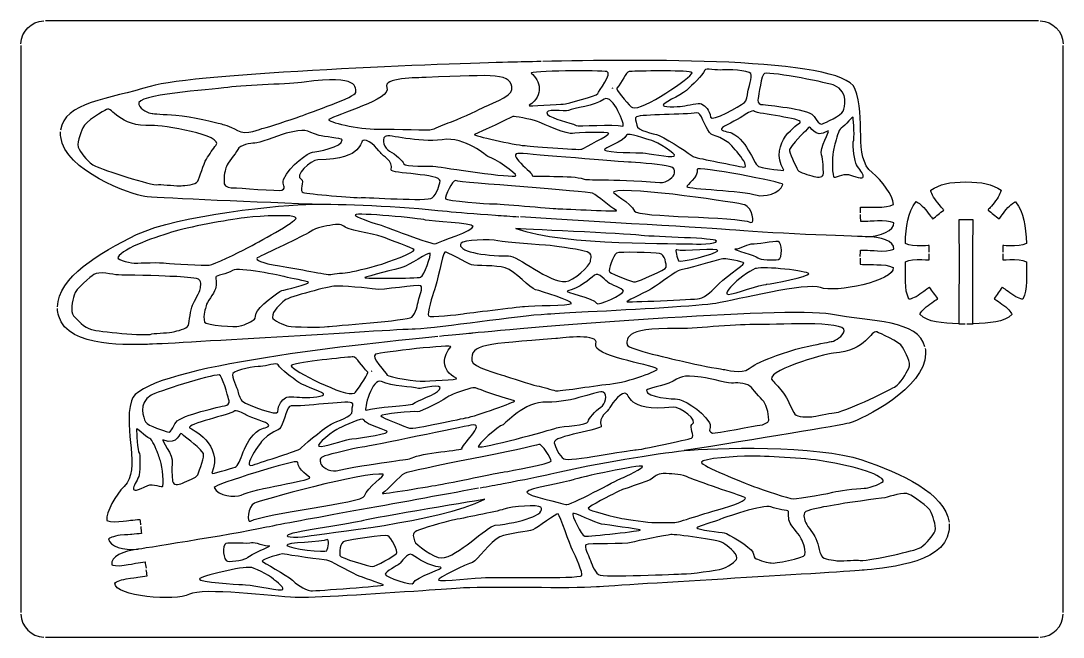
# Model space of a CAD drawing. Extents: x 223 to 443, y 88 to 358.
# Drawn here: x 223.3 to 443.3, y 88 to 218 of the extents above; entities that cross this region are included whole.
import ezdxf

# ---------------------------------------------------------------- set-up
doc = ezdxf.new("R2010")
doc.units = 0
doc.header["$MEASUREMENT"] = 0
doc.layers.add('DEFAULT', color=7, linetype='CONTINUOUS')

msp = doc.modelspace()

# ---------------------------------------------------------------- linework, layer by layer
at = {"layer": 'DEFAULT', "color": 1}
for points in [[(438.15, 218.03), (228.5, 218.03)], [(223.33, 212.85), (223.33, 93.21)], [(443.33, 93.21), (443.33, 212.85)], [(421.3, 154.09), (422.62, 154.09)], [(422.97, 154.09), (424.3, 154.09)], [(228.5, 88.03), (438.15, 88.03)]]:
    msp.add_lwpolyline(points, dxfattribs=at)
for points in [[(223.33, 213.21), (223.42, 215.83), (225.53, 217.93), (228.15, 218.02)], [(438.5, 218.02), (441.13, 217.93), (443.23, 215.83), (443.33, 213.21)], [(223.33, 92.86), (223.42, 90.23), (225.53, 88.12), (228.15, 88.03)], [(438.5, 88.03), (441.13, 88.12), (443.24, 90.23), (443.33, 92.86)]]:
    msp.add_open_spline(points, degree=3, dxfattribs=at)
for points, knots in [([(333.14, 209.45), (330.61, 209.4), (328.48, 209.34), (326.91, 209.31), (326.64, 209.3), (326.36, 209.3), (326.09, 209.29), (315.65, 209.09), (259.92, 207.03), (250.65, 204.2), (242.05, 201.57), (232.36, 200.82), (231.72, 194.99)], [0, 0, 0, 0, 1, 1, 1, 3.320539, 3.320539, 3.320539, 4.320539, 4.320539, 4.320539, 5.320539, 5.320539, 5.320539, 5.320539]), ([(400.56, 177.51), (400.55, 177.91), (400.55, 178.31), (400.54, 178.7), (401.2, 178.72), (401.87, 178.73), (402.53, 178.75), (402.87, 178.75), (403.65, 178.73), (405.04, 178.76), (406.42, 178.79), (407.53, 179.25), (407.52, 179.31), (407.49, 181.07), (405, 184.47), (403.03, 186.01), (398.87, 189.26), (401.92, 197.63), (399.36, 203.77), (396.55, 210.45), (353.18, 209.89), (333.49, 209.46)], [0, 0, 0, 0, 3.37881, 3.37881, 3.37881, 9.038147, 9.038147, 9.038147, 10.038147, 10.038147, 10.038147, 11.038147, 11.038147, 11.038147, 12.038147, 12.038147, 12.038147, 13.038147, 13.038147, 13.038147, 14.038147, 14.038147, 14.038147, 14.038147]), ([(267.03, 204), (271.11, 204.57), (280.32, 204.65), (283.15, 205.08), (294.82, 206.85), (294.01, 203.77), (294.03, 202.91), (294.05, 202.05), (284.54, 198.72), (282.34, 197.92), (280.15, 197.13), (275.65, 195.64), (274.51, 195.39), (273.98, 195.27), (270.87, 193.83), (269.05, 194.89), (267.27, 195.9), (265.97, 196.17), (265.4, 196.35), (264.75, 196.55), (259.4, 197.85), (256.02, 198.11), (253.49, 198.31), (251.28, 198.46), (251.01, 198.48), (250.34, 198.52), (248.58, 199.29), (248.21, 200.37), (247.43, 202.61), (262.94, 203.43), (267.03, 204)], [1, 1, 1, 1, 2, 2, 2, 3, 3, 3, 4, 4, 4, 5, 5, 5, 6, 6, 6, 7, 7, 7, 8, 8, 8, 9, 9, 9, 10, 10, 10, 11, 11, 11, 11]), ([(300.59, 203.96), (299.58, 206.08), (307.07, 206), (308.86, 206.08), (323.73, 206.67), (326.91, 207.09), (326.99, 203.55), (327.02, 202.12), (321.64, 200.13), (320.64, 199.63), (319.64, 199.13), (315.2, 197.04), (314, 196.66), (312.81, 196.28), (311.04, 195.43), (310.22, 195.15), (309.41, 194.87), (302.86, 195.25), (298.7, 195.17), (294.55, 195.09), (287.87, 196.82), (288.35, 197.19), (289.81, 198.31), (301.75, 201.52), (300.59, 203.96)], [1, 1, 1, 1, 2, 2, 2, 3, 3, 3, 4, 4, 4, 5, 5, 5, 6, 6, 6, 7, 7, 7, 8, 8, 8, 9, 9, 9, 9]), ([(330.6, 200.23), (333.94, 202.31), (332.88, 205.49), (331.04, 206.98), (330.36, 207.53), (345.77, 207.62), (347.02, 207.33), (348.27, 207.03), (345.18, 203.17), (345.09, 202.68), (344.99, 202.2), (338.51, 200.5), (337.81, 200.48), (337.12, 200.47), (330.02, 199.87), (330.6, 200.23)], [1, 1, 1, 1, 2, 2, 2, 3, 3, 3, 4, 4, 4, 5, 5, 5, 6, 6, 6, 6]), ([(349.1, 203.77), (349.1, 203.8), (349.11, 203.83), (349.14, 203.86), (350.21, 205.05), (351.03, 207.28), (351.73, 207.35), (352.34, 207.41), (361.82, 207.64), (364.39, 207.28), (364.78, 207.22), (365.01, 207.15), (365.01, 207.06), (365.02, 206.16), (354.34, 198.95), (352.44, 199.73), (351.98, 199.91), (349.29, 203.01), (349.11, 203.72), (349.11, 203.74), (349.1, 203.75), (349.1, 203.76), (349.1, 203.76), (349.1, 203.77), (349.1, 203.77)], [0.041, 0.041, 0.041, 0.041, 1.041, 1.041, 1.041, 2.041, 2.041, 2.041, 3.041, 3.041, 3.041, 4.051198, 4.051198, 4.051198, 5.051198, 5.051198, 5.051198, 6.051198, 6.051198, 6.051198, 7.051198, 7.051198, 7.051198, 7.092198, 7.092198, 7.092198, 7.092198]), ([(367.67, 207.6), (367.86, 208.2), (370.29, 207.5), (371.4, 207.68), (372.42, 207.84), (376.85, 207.59), (377.39, 206.91), (377.85, 206.31), (376.81, 203.74), (376.79, 203.08), (376.77, 202.31), (376.46, 201.15), (376.04, 200.79), (375.09, 199.98), (369.07, 196.69), (368.92, 197.74), (368.7, 199.28), (367.82, 200.07), (366.99, 200.5), (366.43, 200.79), (364.12, 200.23), (363.01, 200.05), (361.99, 199.9), (358.37, 199.71), (358.94, 200.36), (359.51, 201.02), (363.58, 202.86), (364.19, 203.66), (364.69, 204.31), (367.34, 206.52), (367.67, 207.6)], [1, 1, 1, 1, 2, 2, 2, 3, 3, 3, 4, 4, 4, 5, 5, 5, 6, 6, 6, 7, 7, 7, 8, 8, 8, 9, 9, 9, 10, 10, 10, 11, 11, 11, 11]), ([(378.92, 201.7), (379.05, 202.24), (379.65, 206.85), (380.29, 206.96), (382.15, 207.27), (394.07, 204.89), (395.1, 204.41), (398.11, 203.01), (397.24, 199.83), (396.91, 198.96), (396.59, 198.09), (392.92, 196.5), (392.56, 196.31), (391.71, 195.87), (390.99, 197.97), (390.25, 198.38), (387.86, 199.72), (380.01, 200.3), (379.49, 200.42), (378.91, 200.55), (378.79, 201.16), (378.92, 201.7)], [1, 1, 1, 1, 2, 2, 2, 3, 3, 3, 4, 4, 4, 5, 5, 5, 6, 6, 6, 7, 7, 7, 8, 8, 8, 8]), ([(350.41, 195.84), (348.38, 196.32), (340.96, 195.72), (340.52, 195.96), (339.31, 196.63), (335.38, 197.33), (334.52, 198.31), (333.3, 199.69), (338.36, 198.84), (338.9, 199.09), (340.1, 199.67), (344.37, 200.08), (346.45, 201.48), (348.31, 202.74), (351.01, 195.69), (350.41, 195.84)], [1, 1, 1, 1, 2, 2, 2, 3, 3, 3, 4, 4, 4, 5, 5, 5, 6, 6, 6, 6]), ([(348.26, 203.88), (348.23, 203.85), (348.22, 203.82), (348.21, 203.79), (348.21, 203.84), (348.22, 203.88), (348.26, 203.88)], [1, 1, 1, 1, 2, 2, 2, 3, 3, 3, 3]), ([(236.4, 195.49), (236.87, 196.8), (240.88, 199.06), (241.41, 199.34), (242.67, 200), (243.87, 195.6), (251, 195.97), (253.02, 196.08), (266.49, 193.93), (264.46, 191.72), (264, 191.22), (263.1, 189.85), (262.48, 188.86), (261.85, 187.87), (261.09, 184.97), (260.68, 184.21), (260.25, 183.43), (257.89, 183.32), (257.17, 183.24), (256.46, 183.15), (253.51, 183.51), (252.36, 183.49), (250.86, 183.17), (240.6, 186.68), (239.07, 187.37), (237.54, 188.05), (236.37, 189.82), (235.62, 190.95), (234.88, 192.08), (235.91, 194.19), (236.4, 195.49)], [1, 1, 1, 1, 2, 2, 2, 3, 3, 3, 4, 4, 4, 5, 5, 5, 6, 6, 6, 7, 7, 7, 8, 8, 8, 9, 9, 9, 10, 10, 10, 11, 11, 11, 11]), ([(353.26, 197.79), (354.46, 198.36), (363.54, 198.17), (366.01, 198.65), (366.95, 198.84), (367.6, 195.76), (368.71, 194.48), (369.65, 193.39), (369.51, 194.48), (372.74, 192.27), (373.18, 191.97), (378.09, 186.64), (375.55, 187.22), (373.15, 187.76), (365.56, 189.14), (365.22, 189.41), (364.65, 189.87), (360.4, 192.77), (358.08, 193.82), (356.82, 194.39), (353.34, 194.74), (353.33, 196.04), (353.31, 197.02), (352.73, 197.53), (353.26, 197.79)], [1, 1, 1, 1, 2, 2, 2, 3, 3, 3, 4, 4, 4, 5, 5, 5, 6, 6, 6, 7, 7, 7, 8, 8, 8, 9, 9, 9, 9]), ([(378.18, 198.93), (378.87, 198.38), (388.47, 197.49), (387.83, 196.61), (387.6, 196.31), (381.03, 192.51), (384.34, 186.53), (384.47, 186.29), (380.27, 187.02), (379.31, 187.21), (377.92, 187.49), (377.08, 192.51), (373.36, 194.39), (372.78, 194.69), (370.98, 194.72), (371.2, 195.27), (371.42, 195.82), (374.54, 197.07), (375.7, 197.9), (376.14, 198.22), (377.67, 199.34), (378.18, 198.93)], [1, 1, 1, 1, 2, 2, 2, 3, 3, 3, 4, 4, 4, 5, 5, 5, 6, 6, 6, 7, 7, 7, 8, 8, 8, 8]), ([(398.99, 197.66), (399.03, 197), (399.43, 193.11), (398.99, 192.48), (398.9, 191.73), (399.34, 188.25), (399.7, 187.69), (400.9, 185.81), (402.9, 183.85), (398.02, 185.59), (397.04, 185.93), (395.01, 184.75), (394.88, 185.1), (394.46, 186.28), (394.65, 190.3), (394.85, 190.75), (394.91, 191.19), (395.03, 191.66), (395.14, 192.01), (395.46, 193.09), (395.9, 195.1), (396.45, 195.4), (397.41, 195.93), (398.98, 198.16), (398.99, 197.66)], [1, 1, 1, 1, 2, 2, 2, 3, 3, 3, 4, 4, 4, 5, 5, 5, 6.012806, 6.012806, 6.012806, 7.012806, 7.012806, 7.012806, 8.012806, 8.012806, 8.012806, 9.012806, 9.012806, 9.012806, 9.012806]), ([(327.47, 197.86), (328.25, 197.82), (332.1, 197.03), (332.74, 196.68), (333.41, 196.31), (339.05, 193.96), (339.73, 194.25), (340.4, 194.53), (347.48, 194.66), (347.45, 194.29), (347.43, 193.92), (342.38, 191.3), (341.75, 190.99), (341.13, 190.67), (330.02, 191.71), (329.6, 191.73), (327.61, 191.82), (318.65, 193.88), (319.05, 194.06), (326.63, 197.33), (326.69, 197.9), (327.47, 197.86)], [1, 1, 1, 1, 2, 2, 2, 3, 3, 3, 4, 4, 4, 5, 5, 5, 6, 6, 6, 7, 7, 7, 8, 8, 8, 8]), ([(392.33, 189.74), (392.66, 188.79), (392.71, 186.68), (392.73, 185.84), (392.75, 184.96), (391.72, 184.94), (390.72, 185.23), (389.65, 185.55), (387.64, 185.99), (387.33, 186.54), (386.8, 187.5), (385.34, 190.43), (385.59, 190.86), (386.99, 193.26), (389.04, 194.68), (389.59, 195.52), (390.09, 196.29), (390.64, 192.93), (393.73, 194.8), (394.16, 195.06), (391.89, 191.08), (392.33, 189.74)], [1, 1, 1, 1, 2, 2, 2, 3, 3, 3, 4, 4, 4, 5, 5, 5, 6, 6, 6, 7, 7, 7, 8, 8, 8, 8]), ([(284.79, 179.36), (269.82, 179.92), (251.17, 180.72), (249.48, 180.96), (246.6, 181.38), (232.61, 186.39), (231.74, 193.55), (231.69, 193.94), (231.68, 194.3), (231.69, 194.65)], [0, 0, 0, 0, 1, 1, 1, 2, 2, 2, 3, 3, 3, 3]), ([(278.42, 182.32), (277.89, 182.05), (268.84, 182.88), (268.26, 182.8), (267.7, 182.71), (266.34, 183.03), (266.27, 183.62), (266.09, 185.45), (266.48, 186.64), (266.72, 187.32), (266.95, 188.01), (268.57, 189.89), (269.1, 190.87), (269.63, 191.85), (271.81, 192.3), (272.72, 192.22), (273.49, 192.15), (277.16, 193.73), (279.34, 194.31), (283.54, 195.41), (283.34, 194.87), (286.31, 193.86), (287.11, 193.59), (291.06, 193.28), (291.13, 192.93), (291.4, 191.39), (285.61, 190.42), (284.86, 190.33), (284.12, 190.23), (280.1, 187.69), (278.77, 184.54), (278.31, 183.45), (279.59, 182.91), (278.42, 182.32)], [1, 1, 1, 1, 2, 2, 2, 3, 3, 3, 4, 4, 4, 5, 5, 5, 6, 6, 6, 7, 7, 7, 8, 8, 8, 9, 9, 9, 10, 10, 10, 11, 11, 11, 12, 12, 12, 12]), ([(327.83, 185.36), (327.35, 184.8), (312.28, 187.06), (310.94, 187.33), (309.59, 187.59), (304.42, 187.07), (304.15, 187.9), (303.98, 188.44), (302.43, 189.9), (301.15, 190.57), (300.14, 191.1), (299.33, 192.98), (300.24, 193.66), (301.01, 194.23), (307.12, 192.2), (312.22, 192.96), (317.25, 193.72), (321.58, 189.42), (322.06, 189.36), (323.1, 189.24), (328.11, 185.71), (327.83, 185.36)], [1, 1, 1, 1, 2, 2, 2, 3, 3, 3, 4, 4, 4, 5, 5, 5, 6, 6, 6, 7, 7, 7, 8, 8, 8, 8]), ([(356.5, 192.76), (357.5, 192.51), (362.02, 189.88), (361.21, 189.5), (360.4, 189.11), (355.64, 190.16), (354.63, 190.18), (353.88, 190.19), (347.05, 190.24), (346.52, 190.75), (346.13, 191.13), (350.82, 192.64), (351.15, 193.91), (351.34, 194.66), (355.4, 193.03), (356.5, 192.76)], [1, 1, 1, 1, 2, 2, 2, 3, 3, 3, 4, 4, 4, 5, 5, 5, 6, 6, 6, 6]), ([(310.16, 180.68), (309.17, 179.87), (296.35, 180.89), (295.13, 180.74), (293.92, 180.59), (283.82, 181.6), (282.94, 181.79), (282.04, 181.99), (283.19, 184.36), (282.52, 184.61), (280.84, 185.22), (284.49, 188.68), (286.02, 188.72), (296.2, 188.94), (294.48, 192.69), (295.77, 192.86), (297.06, 193.03), (299.17, 190.4), (299.4, 190.02), (299.62, 189.65), (302.05, 188.47), (301.51, 186.61), (301.27, 185.77), (312.02, 185.79), (311.81, 184.25), (311.69, 183.37), (311.14, 181.49), (310.16, 180.68)], [1, 1, 1, 1, 2, 2, 2, 3, 3, 3, 4, 4, 4, 5, 5, 5, 6, 6, 6, 7, 7, 7, 8, 8, 8, 9, 9, 9, 10, 10, 10, 10]), ([(352.16, 188.2), (354.28, 188.15), (358.88, 187.58), (360.19, 187.31), (361.49, 187.04), (361.31, 186.56), (361.29, 185.9), (361.27, 185.25), (359.78, 183.81), (358.2, 183.93), (347.22, 184.79), (342.95, 184.3), (341.99, 184.71), (340.16, 185.47), (330.97, 185.11), (331.26, 185.36), (331.79, 185.82), (325.16, 190.33), (328.82, 190.07), (330.62, 189.94), (350.04, 188.24), (352.16, 188.2)], [1, 1, 1, 1, 2, 2, 2, 3, 3, 3, 4, 4, 4, 5, 5, 5, 6, 6, 6, 7, 7, 7, 8, 8, 8, 8]), ([(378.75, 181.24), (375.44, 182.3), (364.28, 182.51), (363.93, 183.05), (363.76, 183.32), (366.4, 185.11), (366.05, 186.71), (365.88, 187.5), (384.3, 184.01), (384.17, 183.49), (383.66, 181.59), (380.01, 180.85), (378.75, 181.24)], [1, 1, 1, 1, 2, 2, 2, 3, 3, 3, 4, 4, 4, 5, 5, 5, 5]), ([(336.7, 178.4), (334.98, 178.48), (324.08, 179.46), (323.01, 179.44), (321.92, 179.42), (313.15, 180.06), (312.93, 180.48), (312.71, 180.91), (314.51, 184.56), (315.07, 184.33), (316.17, 183.88), (342.82, 182.12), (343.96, 181.66), (345.1, 181.19), (347.75, 178.69), (349.07, 178.03), (349.61, 177.76), (338.42, 178.34), (336.7, 178.4)], [1, 1, 1, 1, 2, 2, 2, 3, 3, 3, 4, 4, 4, 5, 5, 5, 6, 6, 6, 7, 7, 7, 7]), ([(377.4, 175.53), (374.35, 176.84), (353.43, 176.53), (352.87, 177.92), (352.19, 179.63), (347.87, 181.79), (348.46, 181.99), (351.92, 183.18), (375.42, 179.48), (376.13, 179.23), (377.62, 178.71), (378.42, 175.08), (377.4, 175.53)], [1, 1, 1, 1, 2, 2, 2, 3, 3, 3, 4, 4, 4, 5, 5, 5, 5]), ([(415.02, 169.25), (415.02, 169.71), (415.02, 170.17), (415.02, 170.63), (415.02, 170.63), (413.9, 170.58), (412.52, 170.58), (411.14, 170.58), (410.02, 171.02), (410.02, 171.08), (410.17, 174.74), (410.48, 177.5), (412.31, 179.9), (412.35, 179.93), (413.4, 179.33), (414.26, 178.25), (415.12, 177.17), (415.78, 176.26), (415.78, 176.26), (416.56, 176.88), (417.34, 177.5), (418.12, 178.13), (418.12, 178.13), (417.39, 178.97), (416.53, 180.06), (415.67, 181.13), (415.32, 182.29), (415.37, 182.32), (417.27, 183.59), (419.37, 184.04), (422.8, 184.04), (426.22, 184.04), (428.33, 183.59), (430.23, 182.32), (430.27, 182.29), (429.93, 181.13), (429.07, 180.05), (428.21, 178.97), (427.47, 178.13), (427.47, 178.13), (428.25, 177.5), (429.03, 176.88), (429.82, 176.26), (429.82, 176.26), (430.47, 177.17), (431.33, 178.25), (432.19, 179.33), (433.24, 179.93), (433.28, 179.89), (435.11, 177.49), (435.43, 174.74), (435.58, 171.08), (435.58, 171.03), (434.46, 170.58), (433.08, 170.58), (431.7, 170.58), (430.58, 170.63), (430.58, 170.63), (430.58, 170.17), (430.58, 169.71), (430.58, 169.25)], [0, 0, 0, 0, 3.92, 3.92, 3.92, 4.92, 4.92, 4.92, 5.92, 5.92, 5.92, 6.92, 6.92, 6.92, 7.92, 7.92, 7.92, 8.92, 8.92, 8.92, 17.418852, 17.418852, 17.418852, 18.418852, 18.418852, 18.418852, 19.418852, 19.418852, 19.418852, 20.418852, 20.418852, 20.418852, 21.418852, 21.418852, 21.418852, 22.418852, 22.418852, 22.418852, 23.418852, 23.418852, 23.418852, 31.915356, 31.915356, 31.915356, 32.915356, 32.915356, 32.915356, 33.915356, 33.915356, 33.915356, 34.915356, 34.915356, 34.915356, 35.915356, 35.915356, 35.915356, 36.915356, 36.915356, 36.915356, 40.835356, 40.835356, 40.835356, 40.835356]), ([(231.07, 157.7), (231.19, 163.83), (239.85, 169.15), (247.77, 172.94), (256.52, 177.13), (278.73, 179.28), (284.79, 179.36), (290.84, 179.43), (302.92, 178.97), (313.3, 177.86), (315.49, 177.62), (319.09, 177.34), (323.49, 177.04), (325.06, 176.93), (326.73, 176.82), (328.47, 176.7)], [0, 0, 0, 0, 1, 1, 1, 2, 2, 2, 3, 3, 3, 4, 4, 4, 5, 5, 5, 5]), ([(243.83, 168.12), (244.83, 170.15), (252.15, 172.54), (255.9, 173.66), (259.65, 174.77), (268.38, 176.24), (271.08, 176.55), (273.78, 176.86), (281.28, 177.28), (281.42, 176.47), (281.56, 175.66), (273.09, 171.19), (271.15, 170.12), (269.2, 169.07), (264.07, 166.66), (263.06, 166.51), (262.07, 166.36), (255.12, 166.78), (254, 166.94), (252.88, 167.11), (248.23, 166.98), (247.6, 166.92), (246.98, 166.87), (243.51, 167.49), (243.83, 168.12)], [1, 1, 1, 1, 2, 2, 2, 3, 3, 3, 4, 4, 4, 5, 5, 5, 6, 6, 6, 7, 7, 7, 8, 8, 8, 9, 9, 9, 9]), ([(293.87, 177.13), (294.36, 177.63), (307.5, 176.37), (308.75, 176.02), (310.01, 175.67), (318.6, 175.45), (318.79, 174.65), (318.99, 173.86), (311.66, 171.47), (310.96, 171.04), (310.25, 170.61), (299.59, 174.95), (298.63, 175.15), (297.66, 175.35), (293.58, 176.83), (293.87, 177.13)], [1, 1, 1, 1, 2, 2, 2, 3, 3, 3, 4, 4, 4, 5, 5, 5, 6, 6, 6, 6]), ([(400.5, 168.34), (400.52, 168.79), (400.54, 169.24), (400.55, 169.68), (401.22, 169.66), (401.89, 169.64), (402.56, 169.61), (402.89, 169.6), (403.67, 169.53), (405.05, 169.48), (406.43, 169.43), (407.57, 169.83), (407.57, 169.89), (407.76, 171.61), (404.73, 172.55), (401.77, 172.49), (401.77, 172.49), (382.61, 173.12), (374.23, 173.85), (368.28, 174.36), (345.36, 175.61), (328.82, 176.68)], [0, 0, 0, 0, 3.823527, 3.823527, 3.823527, 9.513294, 9.513294, 9.513294, 10.513294, 10.513294, 10.513294, 11.513294, 11.513294, 11.513294, 12.513294, 12.513294, 12.513294, 13.513294, 13.513294, 13.513294, 14.513294, 14.513294, 14.513294, 14.513294]), ([(401.77, 172.49), (404.82, 172.55), (407.64, 173.87), (407.61, 175.41), (407.61, 175.46), (406.48, 175.89), (405.1, 175.86), (403.72, 175.83), (402.94, 175.76), (402.6, 175.75), (401.93, 175.74), (401.27, 175.72), (400.6, 175.71), (400.59, 176.19), (400.58, 176.68), (400.57, 177.16)], [0, 0, 0, 0, 1, 1, 1, 2, 2, 2, 3, 3, 3, 8.659337, 8.659337, 8.659337, 12.771322, 12.771322, 12.771322, 12.771322]), ([(430.58, 168.89), (430.58, 168.47), (430.58, 168.05), (430.58, 167.63), (430.58, 167.63), (431.7, 167.68), (433.08, 167.68), (434.46, 167.68), (435.58, 167.24), (435.58, 167.18), (435.46, 164.28), (435.92, 161.47), (434.82, 159.3), (434.79, 159.26), (433.62, 159.55), (432.49, 160.35), (431.37, 161.16), (430.49, 161.85), (430.49, 161.85), (429.91, 161.04), (429.32, 160.23), (428.74, 159.42), (428.74, 159.42), (429.68, 158.8), (430.8, 158), (431.92, 157.19), (432.57, 156.18), (432.54, 156.13), (430.8, 154.37), (427.84, 154.35), (424.3, 154.09), (424.24, 154.1), (424.25, 169.16), (424.25, 170.54), (424.25, 171.93), (424.3, 172.7), (424.3, 173.04), (424.3, 174.04), (424.3, 175.04), (424.3, 176.04), (423.3, 176.04), (422.3, 176.04), (421.3, 176.04), (421.3, 175.04), (421.3, 174.04), (421.3, 173.04), (421.3, 172.7), (421.35, 171.92), (421.35, 170.54), (421.35, 169.16), (421.35, 154.09), (421.3, 154.09), (417.75, 154.35), (414.81, 154.37), (413.07, 156.13), (413.04, 156.17), (413.68, 157.19), (414.81, 158), (415.93, 158.8), (416.87, 159.42), (416.87, 159.42), (416.28, 160.23), (415.7, 161.04), (415.11, 161.85), (415.11, 161.85), (414.23, 161.16), (413.11, 160.35), (411.99, 159.54), (410.82, 159.26), (410.79, 159.3), (409.68, 161.47), (410.14, 164.28), (410.02, 167.18), (410.02, 167.23), (411.14, 167.68), (412.52, 167.68), (413.9, 167.68), (415.02, 167.63), (415.02, 167.63), (415.02, 168.05), (415.02, 168.47), (415.02, 168.89)], [0, 0, 0, 0, 3.58, 3.58, 3.58, 4.58, 4.58, 4.58, 5.58, 5.58, 5.58, 6.58, 6.58, 6.58, 7.58, 7.58, 7.58, 8.58, 8.58, 8.58, 17.069039, 17.069039, 17.069039, 18.069039, 18.069039, 18.069039, 19.069039, 19.069039, 19.069039, 20.069039, 20.069039, 20.069039, 21.069039, 21.069039, 21.069039, 22.069039, 22.069039, 22.069039, 30.569039, 30.569039, 30.569039, 39.069039, 39.069039, 39.069039, 47.569039, 47.569039, 47.569039, 48.569039, 48.569039, 48.569039, 49.569039, 49.569039, 49.569039, 50.569039, 50.569039, 50.569039, 51.569039, 51.569039, 51.569039, 52.569039, 52.569039, 52.569039, 61.065093, 61.065093, 61.065093, 62.065093, 62.065093, 62.065093, 63.065093, 63.065093, 63.065093, 64.065093, 64.065093, 64.065093, 65.065093, 65.065093, 65.065093, 66.065093, 66.065093, 66.065093, 69.645093, 69.645093, 69.645093, 69.645093]), ([(289.15, 174.99), (290.82, 175.28), (291.24, 174.87), (292.09, 174.35), (292.94, 173.83), (299.26, 172.76), (300.2, 172.27), (301.16, 171.78), (306.14, 170.18), (306.33, 169.7), (306.51, 169.21), (300.52, 167.03), (299.51, 166.72), (298.49, 166.4), (293.96, 165.2), (292.77, 165.03), (291.59, 164.86), (289.55, 164.68), (288.74, 164.54), (287.94, 164.4), (281.85, 165.77), (277.95, 166.34), (274.04, 166.91), (272.7, 167.73), (273.22, 168.01), (274.76, 168.83), (282.85, 172.59), (284.39, 173.54), (285.93, 174.5), (287.47, 174.7), (289.15, 174.99)], [1, 1, 1, 1, 2, 2, 2, 3, 3, 3, 4, 4, 4, 5, 5, 5, 6, 6, 6, 7, 7, 7, 8, 8, 8, 9, 9, 9, 10, 10, 10, 11, 11, 11, 11]), ([(353.75, 172.81), (355.88, 172.49), (368.45, 172.27), (369.85, 171.75), (371.27, 171.22), (367.25, 170.8), (365.07, 170.98), (362.9, 171.15), (338.21, 170.55), (327.77, 174.2), (327.77, 174.2), (351.62, 173.12), (353.75, 172.81)], [1, 1, 1, 1, 2, 2, 2, 3, 3, 3, 4, 4, 4, 5, 5, 5, 5]), ([(324.02, 171.65), (325.7, 171.26), (333.06, 170.82), (335.08, 170.62), (337.08, 170.41), (341.62, 169.71), (342.83, 169.3), (344.04, 168.88), (343.62, 168.04), (343.55, 167.25), (343.47, 166.47), (339.87, 163.15), (338.36, 163.02), (334.85, 162.73), (328.18, 168.52), (326.23, 168.48), (320.92, 168.38), (315.16, 169.47), (316.24, 171.13), (316.64, 171.75), (322.35, 172.03), (324.02, 171.65)], [1, 1, 1, 1, 2, 2, 2, 3, 3, 3, 4, 4, 4, 5, 5, 5, 6, 6, 6, 7, 7, 7, 8, 8, 8, 8]), ([(374.04, 169.86), (374.98, 169.78), (377.04, 171.08), (377.74, 170.93), (378.44, 170.78), (382.34, 171.64), (383.15, 171.47), (383.96, 171.3), (384.19, 167.91), (383.23, 167.7), (382.28, 167.5), (379.26, 167.57), (378.87, 168.03), (378.48, 168.48), (373.56, 169.89), (374.04, 169.86)], [1, 1, 1, 1, 2, 2, 2, 3, 3, 3, 4, 4, 4, 5, 5, 5, 6, 6, 6, 6]), ([(339.55, 158.44), (339.22, 157.96), (331.23, 157.98), (329.6, 157.8), (327.97, 157.62), (317.7, 156.41), (316.69, 156.23), (315.68, 156.06), (309.62, 155.42), (309.34, 155.79), (309.07, 156.16), (310.15, 160.14), (310.66, 161.32), (311.17, 162.49), (312.31, 168.84), (312.79, 169.27), (313.06, 169.51), (317.56, 166.84), (318.48, 166.58), (319.39, 166.32), (323.64, 166.51), (325.55, 165.93), (327.71, 165.27), (330.82, 161.58), (331.96, 161.3), (333.09, 161.04), (339.88, 158.9), (339.55, 158.44)], [1, 1, 1, 1, 2, 2, 2, 3, 3, 3, 4, 4, 4, 5, 5, 5, 6, 6, 6, 7, 7, 7, 8, 8, 8, 9, 9, 9, 10, 10, 10, 10]), ([(349.03, 169.01), (349.73, 169.44), (356.9, 169.07), (358.11, 168.97), (359.32, 168.88), (359.57, 166.53), (359.55, 166.05), (359.53, 165.58), (353.68, 163.07), (353.03, 162.95), (352.37, 162.84), (348.16, 164.65), (347.65, 165.03), (347.13, 165.41), (348.4, 168.63), (349.03, 169.01)], [1, 1, 1, 1, 2, 2, 2, 3, 3, 3, 4, 4, 4, 5, 5, 5, 6, 6, 6, 6]), ([(370.42, 169.54), (369.98, 168.8), (362.51, 167), (362.17, 167.41), (361.84, 167.82), (361.34, 169.92), (361.78, 169.72), (362.79, 169.26), (370.87, 170.27), (370.42, 169.54)], [1, 1, 1, 1, 2, 2, 2, 3, 3, 3, 4, 4, 4, 4]), ([(400.49, 167.98), (400.48, 167.55), (400.46, 167.12), (400.45, 166.69), (401.11, 166.66), (401.78, 166.64), (402.45, 166.62), (402.79, 166.6), (403.57, 166.62), (404.95, 166.58), (406.33, 166.53), (407.43, 166.04), (407.43, 165.99), (407.86, 163.12), (395.12, 160.62), (392.09, 161.76), (389.12, 162.89), (374.5, 159.2), (370.01, 158.43), (366.76, 157.87), (352.92, 157.13), (343.1, 156.62), (339.39, 156.42), (336.25, 156.26), (334.47, 156.15), (327.98, 155.76), (312.14, 153.26), (306.59, 153.03), (301.05, 152.79), (253, 149.81), (250.08, 149.79), (247.18, 149.77), (233.26, 148.81), (231.32, 155.77), (231.17, 156.3), (231.09, 156.82), (231.07, 157.35)], [0, 0, 0, 0, 3.676335, 3.676335, 3.676335, 9.343794, 9.343794, 9.343794, 10.343794, 10.343794, 10.343794, 11.343794, 11.343794, 11.343794, 12.343794, 12.343794, 12.343794, 13.343794, 13.343794, 13.343794, 14.343794, 14.343794, 14.343794, 15.343794, 15.343794, 15.343794, 16.343794, 16.343794, 16.343794, 17.343794, 17.343794, 17.343794, 18.343794, 18.343794, 18.343794, 19.343794, 19.343794, 19.343794, 19.343794]), ([(307.71, 163.95), (306.92, 163.71), (295.42, 163.63), (295.95, 163.88), (296.37, 164.08), (302.77, 165.71), (303.95, 166.06), (305.14, 166.4), (309.45, 169.33), (309.71, 169.01), (309.97, 168.69), (308.5, 164.19), (307.71, 163.95)], [1, 1, 1, 1, 2, 2, 2, 3, 3, 3, 4, 4, 4, 5, 5, 5, 5]), ([(375.96, 166.89), (375.95, 166.56), (371.21, 163.39), (370.15, 162.09), (369.77, 161.63), (367.82, 159.67), (366.55, 159.45), (365.29, 159.23), (351, 158.63), (351.2, 158.81), (351.56, 159.13), (355.73, 161.07), (356.49, 161.54), (358.38, 162.74), (361.7, 165.3), (362.42, 165.44), (363.13, 165.58), (370.51, 167.51), (371.14, 167.79), (371.76, 168.08), (375.97, 167.2), (375.96, 166.89)], [1, 1, 1, 1, 2, 2, 2, 3, 3, 3, 4, 4, 4, 5, 5, 5, 6, 6, 6, 7, 7, 7, 8, 8, 8, 8]), ([(234.55, 160.18), (234.81, 161.47), (238.26, 164.17), (238.71, 164.5), (239.8, 165.3), (242.72, 164.5), (243.91, 164.43), (245.1, 164.36), (252.84, 164.35), (254.75, 164.13), (256.69, 164.12), (259.02, 163.89), (260.37, 163.65), (261.73, 163.4), (261.27, 162.07), (261.17, 161.43), (261.07, 160.79), (259.99, 159.08), (259.54, 158.06), (259.09, 157.04), (258.96, 154.61), (258.68, 153.83), (258.4, 153.05), (256.19, 152.61), (255.53, 152.42), (254.88, 152.24), (252.05, 152.17), (250.98, 151.98), (249.61, 151.47), (239.75, 152.5), (238.21, 152.92), (236.67, 153.35), (235.34, 154.85), (234.47, 155.81), (233.62, 156.77), (234.29, 158.89), (234.55, 160.18)], [1, 1, 1, 1, 2, 2, 2, 3, 3, 3, 4, 4, 4, 5, 5, 5, 6, 6, 6, 7, 7, 7, 8, 8, 8, 9, 9, 9, 10, 10, 10, 11, 11, 11, 12, 12, 12, 13, 13, 13, 13]), ([(272.96, 156.38), (272.7, 155.29), (272.85, 155.2), (272.39, 154.88), (271.92, 154.57), (269.91, 153.6), (269.35, 153.64), (269, 153.3), (262.25, 153.91), (262.11, 154.46), (261.68, 156.15), (262.32, 157.26), (262.44, 157.94), (262.56, 158.62), (264.04, 160.5), (264.4, 161.5), (264.75, 162.49), (264.43, 163.61), (264.47, 163.97), (264.52, 164.32), (266.77, 164.6), (268.03, 165.38), (269.3, 166.17), (278.38, 164.27), (279.15, 164.01), (279.92, 163.76), (283.94, 163.15), (284.05, 162.83), (284.16, 162.52), (279.12, 161.33), (278.42, 161.13), (277.74, 160.94), (273.22, 157.46), (272.96, 156.38)], [1, 1, 1, 1, 2, 2, 2, 3, 3, 3, 4, 4, 4, 5, 5, 5, 6, 6, 6, 7, 7, 7, 8, 8, 8, 9, 9, 9, 10, 10, 10, 11, 11, 11, 12, 12, 12, 12]), ([(344.81, 158.51), (344.42, 159.63), (337.49, 160.78), (338.79, 161.1), (341.32, 161.71), (343.23, 163.4), (344.38, 164.4), (345.22, 165.12), (346.98, 163.07), (347.31, 162.82), (347.77, 162.46), (350.46, 161.57), (350.55, 161.03), (350.65, 160.49), (345.1, 157.68), (344.81, 158.51)], [1, 1, 1, 1, 2, 2, 2, 3, 3, 3, 4, 4, 4, 5, 5, 5, 6, 6, 6, 6]), ([(389.62, 164.68), (389.72, 164.09), (381.89, 162.63), (380.77, 162.47), (380.73, 162.46), (380.7, 162.46), (380.67, 162.45), (379.53, 162.41), (373.92, 160.41), (372.68, 160.34), (371.45, 160.29), (373.69, 162.4), (374.07, 162.82), (374.85, 163.69), (378.19, 166.02), (378.6, 165.79), (380.06, 166.33), (389.51, 165.28), (389.62, 164.68)], [1, 1, 1, 1, 2, 2, 2, 3.00922, 3.00922, 3.00922, 4.00922, 4.00922, 4.00922, 5.00922, 5.00922, 5.00922, 6.00922, 6.00922, 6.00922, 7.00922, 7.00922, 7.00922, 7.00922]), ([(307.26, 159.03), (307.06, 158.21), (306.75, 156.37), (305.85, 155.56), (304.95, 154.75), (289.18, 153.73), (288.03, 153.54), (286.89, 153.34), (280.69, 153.47), (279.84, 153.62), (278.98, 153.77), (276.42, 154.92), (276.42, 155.47), (276.42, 156.85), (278.04, 158.25), (278.98, 159.06), (279.92, 159.88), (288.7, 162.06), (289.69, 162.09), (290.67, 162.12), (296.93, 161.69), (298.16, 161.42), (299.39, 161.15), (307.22, 162.48), (307.73, 162.12), (308.24, 161.76), (307.46, 159.86), (307.26, 159.03)], [1, 1, 1, 1, 2, 2, 2, 3, 3, 3, 4, 4, 4, 5, 5, 5, 6, 6, 6, 7, 7, 7, 8, 8, 8, 9, 9, 9, 10, 10, 10, 10]), ([(414.13, 149.25), (412.8, 154.96), (403.09, 154.54), (394.23, 156.13), (384.69, 157.83), (329.12, 153.21), (318.73, 152.15), (318.46, 152.13), (318.18, 152.1), (317.91, 152.07), (316.35, 151.92), (314.23, 151.72), (311.71, 151.47)], [0, 0, 0, 0, 1, 1, 1, 2, 2, 2, 4.32023, 4.32023, 4.32023, 5.32023, 5.32023, 5.32023, 5.32023]), ([(397.12, 152.61), (396.87, 151.5), (395.22, 150.52), (394.57, 150.4), (394.29, 150.35), (392.12, 149.94), (389.63, 149.44), (386.31, 148.77), (381.15, 146.84), (380.53, 146.56), (379.99, 146.32), (378.72, 145.9), (377.08, 144.68), (375.4, 143.41), (372.14, 144.47), (371.6, 144.52), (370.44, 144.63), (365.79, 145.57), (363.52, 146.1), (361.25, 146.63), (351.41, 148.8), (351.32, 149.66), (351.24, 150.51), (350.06, 153.47), (361.86, 153.11), (364.73, 153.02), (373.88, 154.04), (378, 153.96), (382.13, 153.89), (397.62, 154.93), (397.12, 152.61)], [1, 1, 1, 1, 2, 2, 2, 3, 3, 3, 4, 4, 4, 5, 5, 5, 6, 6, 6, 7, 7, 7, 8, 8, 8, 9, 9, 9, 10, 10, 10, 11, 11, 11, 11]), ([(357.64, 144.66), (358.17, 144.35), (351.74, 141.83), (347.61, 141.41), (343.48, 140.99), (337.02, 139.83), (336.17, 140.01), (335.33, 140.19), (333.47, 140.83), (332.24, 141.06), (331.01, 141.3), (326.35, 142.84), (325.29, 143.21), (324.24, 143.59), (318.66, 144.92), (318.52, 146.35), (318.18, 149.87), (321.39, 149.83), (336.22, 151.02), (338.01, 151.16), (345.44, 152.14), (344.68, 149.91), (343.82, 147.35), (356.06, 145.59), (357.64, 144.66)], [1, 1, 1, 1, 2, 2, 2, 3, 3, 3, 4, 4, 4, 5, 5, 5, 6, 6, 6, 7, 7, 7, 8, 8, 8, 9, 9, 9, 9]), ([(410.74, 144.77), (410.13, 143.55), (409.19, 141.66), (407.75, 140.79), (406.31, 139.93), (396.54, 135.22), (395.02, 135.36), (393.87, 135.24), (390.99, 134.53), (390.27, 134.53), (389.54, 134.53), (387.18, 134.36), (386.67, 135.07), (386.17, 135.79), (385.07, 138.57), (384.32, 139.48), (383.59, 140.39), (382.54, 141.64), (382.02, 142.08), (379.74, 144.03), (392.86, 147.77), (394.87, 147.91), (401.99, 148.4), (402.67, 152.91), (404, 152.4), (404.55, 152.19), (408.8, 150.42), (409.43, 149.18), (410.06, 147.95), (411.34, 145.98), (410.74, 144.77)], [1, 1, 1, 1, 2, 2, 2, 3, 3, 3, 4, 4, 4, 5, 5, 5, 6, 6, 6, 7, 7, 7, 8, 8, 8, 9, 9, 9, 10, 10, 10, 11, 11, 11, 11]), ([(311.36, 151.43), (291.76, 149.51), (248.63, 144.87), (246.65, 137.91), (244.83, 131.51), (248.87, 123.56), (245.13, 119.84), (243.35, 118.08), (241.29, 114.4), (241.46, 112.65), (241.47, 112.59), (242.63, 112.26), (244, 112.4), (245.38, 112.53), (246.15, 112.65), (246.49, 112.69), (247.15, 112.75), (247.81, 112.82), (248.47, 112.88), (248.51, 112.49), (248.55, 112.09), (248.59, 111.7)], [0, 0, 0, 0, 1, 1, 1, 2, 2, 2, 3, 3, 3, 4, 4, 4, 5, 5, 5, 10.66057, 10.66057, 10.66057, 14.040913, 14.040913, 14.040913, 14.040913]), ([(308.15, 142.01), (307.45, 141.94), (300.81, 142.85), (300.66, 143.32), (300.5, 143.79), (296.98, 147.25), (298.19, 147.7), (299.39, 148.14), (314.7, 149.89), (314.09, 149.27), (312.45, 147.57), (311.78, 144.28), (315.34, 142.62), (315.95, 142.33), (308.84, 142.07), (308.15, 142.01)], [1, 1, 1, 1, 2, 2, 2, 3, 3, 3, 4, 4, 4, 5, 5, 5, 6, 6, 6, 6]), ([(414.2, 148.91), (414.26, 148.56), (414.29, 148.2), (414.29, 147.81), (414.28, 140.6), (400.99, 133.95), (398.18, 133.19), (396.53, 132.75), (378.11, 129.72), (363.32, 127.37)], [0, 0, 0, 0, 1, 1, 1, 2, 2, 2, 3, 3, 3, 3]), ([(281.57, 142.01), (282.28, 141.29), (286.54, 139.95), (287.18, 139.36), (287.83, 138.78), (284.21, 138.53), (283.18, 138.56), (282.06, 138.61), (279.69, 138.89), (279.17, 138.53), (278.41, 138), (277.62, 137.12), (277.59, 135.56), (277.57, 134.5), (271.19, 137.04), (270.16, 137.74), (269.7, 138.05), (269.25, 139.16), (269.14, 139.92), (269.04, 140.58), (267.69, 143), (268.09, 143.65), (268.54, 144.39), (272.91, 145.17), (273.94, 145.13), (275.06, 145.09), (277.39, 146.07), (277.65, 145.5), (278.11, 144.47), (281, 142.59), (281.57, 142.01)], [1, 1, 1, 1, 2, 2, 2, 3, 3, 3, 4, 4, 4, 5, 5, 5, 6, 6, 6, 7, 7, 7, 8, 8, 8, 9, 9, 9, 10, 10, 10, 11, 11, 11, 11]), ([(296.54, 143.91), (296.55, 143.9), (296.54, 143.89), (296.54, 143.87), (296.45, 143.14), (294.14, 139.74), (293.72, 139.51), (291.92, 138.5), (280.45, 144.39), (280.35, 145.29), (280.35, 145.37), (280.57, 145.47), (280.95, 145.57), (283.45, 146.24), (292.9, 147.15), (293.5, 147.16), (294.21, 147.18), (295.29, 145.06), (296.49, 144.01), (296.52, 143.98), (296.54, 143.95), (296.54, 143.92), (296.54, 143.92), (296.54, 143.91), (296.54, 143.91)], [0.04005, 0.04005, 0.04005, 0.04005, 1.04005, 1.04005, 1.04005, 2.04005, 2.04005, 2.04005, 3.04905, 3.04905, 3.04905, 4.04905, 4.04905, 4.04905, 5.04905, 5.04905, 5.04905, 6.04905, 6.04905, 6.04905, 7.04905, 7.04905, 7.04905, 7.0891, 7.0891, 7.0891, 7.0891]), ([(266.78, 136.96), (266.28, 136.78), (258.55, 135.26), (256.34, 133.65), (255.65, 133.15), (255.19, 130.98), (254.29, 131.31), (253.91, 131.46), (250.08, 132.6), (249.65, 133.43), (249.22, 134.25), (247.98, 137.3), (250.8, 139.05), (251.77, 139.65), (263.32, 143.45), (265.19, 143.35), (265.85, 143.32), (267, 138.82), (267.19, 138.3), (267.38, 137.78), (267.34, 137.15), (266.78, 136.96)], [1, 1, 1, 1, 2, 2, 2, 3, 3, 3, 4, 4, 4, 5, 5, 5, 6, 6, 6, 7, 7, 7, 8, 8, 8, 8]), ([(297.42, 144.05), (297.41, 144.07), (297.4, 144.1), (297.37, 144.13), (297.41, 144.13), (297.42, 144.1), (297.42, 144.05)], [1, 1, 1, 1, 2, 2, 2, 3, 3, 3, 3]), ([(368.67, 133.24), (366.97, 136.2), (362.68, 138.25), (361.93, 138.26), (361.17, 138.26), (355.31, 138.53), (355.4, 140.1), (355.42, 140.45), (359.3, 141.22), (360.07, 141.59), (362.9, 142.95), (362.64, 143.47), (366.93, 142.87), (369.17, 142.55), (373, 141.42), (373.75, 141.59), (374.65, 141.78), (376.87, 141.59), (377.52, 140.68), (378.16, 139.77), (379.99, 138.1), (380.31, 137.45), (380.62, 136.79), (381.15, 135.66), (381.19, 133.82), (381.19, 133.23), (379.88, 132.75), (379.31, 132.77), (378.73, 132.78), (369.84, 130.88), (369.29, 131.08), (368.05, 131.53), (369.26, 132.22), (368.67, 133.24)], [1, 1, 1, 1, 2, 2, 2, 3, 3, 3, 4, 4, 4, 5, 5, 5, 6, 6, 6, 7, 7, 7, 8, 8, 8, 9, 9, 9, 10, 10, 10, 11, 11, 11, 12, 12, 12, 12]), ([(299.45, 141.96), (301.69, 140.82), (305.97, 140.92), (307.23, 140.49), (307.79, 140.31), (312.72, 141.76), (311.67, 140.24), (310.94, 139.17), (307.12, 138), (306, 137.19), (305.59, 136.9), (298.15, 136.61), (296.19, 135.89), (295.62, 135.67), (297.46, 142.99), (299.45, 141.96)], [1, 1, 1, 1, 2, 2, 2, 3, 3, 3, 4, 4, 4, 5, 5, 5, 6, 6, 6, 6]), ([(327.54, 137.87), (327.96, 137.74), (319.31, 134.63), (317.35, 134.3), (316.93, 134.23), (306.02, 131.87), (305.37, 132.11), (304.71, 132.34), (299.38, 134.34), (299.31, 134.71), (299.25, 135.07), (306.28, 135.79), (306.99, 135.59), (307.7, 135.38), (313.02, 138.39), (313.64, 138.83), (314.23, 139.27), (317.96, 140.51), (318.73, 140.64), (319.5, 140.77), (319.62, 140.21), (327.54, 137.87)], [1, 1, 1, 1, 2, 2, 2, 3, 3, 3, 4, 4, 4, 5, 5, 5, 6, 6, 6, 7, 7, 7, 8, 8, 8, 8]), ([(325.11, 132.85), (325.58, 132.97), (329.37, 137.75), (334.46, 137.6), (339.61, 137.45), (345.43, 140.2), (346.26, 139.73), (347.24, 139.16), (346.67, 137.2), (345.73, 136.55), (344.54, 135.73), (343.18, 134.1), (343.07, 133.54), (342.9, 132.69), (337.71, 132.59), (336.4, 132.16), (335.1, 131.73), (320.4, 127.68), (319.87, 128.19), (319.55, 128.5), (324.1, 132.6), (325.11, 132.85)], [1, 1, 1, 1, 2, 2, 2, 3, 3, 3, 4, 4, 4, 5, 5, 5, 6, 6, 6, 7, 7, 7, 8, 8, 8, 8]), ([(335.9, 129.01), (335.51, 130.51), (346.19, 131.78), (345.84, 132.58), (345.09, 134.36), (347.36, 135.82), (347.53, 136.22), (347.71, 136.62), (349.5, 139.48), (350.8, 139.47), (352.1, 139.46), (350.84, 135.52), (360.98, 136.52), (362.49, 136.67), (366.53, 133.67), (364.94, 132.86), (364.3, 132.53), (365.73, 130.32), (364.86, 130.01), (364.01, 129.71), (354.1, 127.51), (352.89, 127.51), (351.66, 127.52), (339.04, 124.97), (337.97, 125.65), (336.9, 126.34), (336.12, 128.14), (335.9, 129.01)], [1, 1, 1, 1, 2, 2, 2, 3, 3, 3, 4, 4, 4, 5, 5, 5, 6, 6, 6, 7, 7, 7, 8, 8, 8, 9, 9, 9, 10, 10, 10, 10]), ([(293.27, 135.74), (293.41, 134.45), (290, 133.68), (288.82, 132.97), (286.64, 131.65), (282.77, 128.26), (282.26, 127.73), (281.95, 127.42), (274.58, 125.14), (272.27, 124.32), (269.82, 123.45), (274.05, 129.33), (274.45, 129.67), (277.39, 132.25), (277.38, 131.16), (278.18, 132.35), (279.14, 133.75), (279.41, 136.89), (280.37, 136.82), (282.88, 136.64), (291.87, 137.91), (293.13, 137.48), (293.69, 137.29), (293.17, 136.72), (293.27, 135.74)], [1, 1, 1, 1, 2, 2, 2, 3, 3, 3, 4, 4, 4, 5, 5, 5, 6, 6, 6, 7, 7, 7, 8, 8, 8, 9, 9, 9, 9]), ([(270.84, 134.91), (272.09, 134.23), (275.34, 133.36), (275.62, 132.84), (275.91, 132.32), (274.12, 132.07), (273.58, 131.71), (270.12, 129.39), (269.88, 124.31), (268.53, 123.87), (267.61, 123.56), (263.52, 122.34), (263.62, 122.59), (266.19, 128.92), (259.21, 131.9), (258.95, 132.18), (258.21, 132.97), (267.63, 135.01), (268.25, 135.64), (268.71, 136.11), (270.36, 135.18), (270.84, 134.91)], [1, 1, 1, 1, 2, 2, 2, 3, 3, 3, 4, 4, 4, 5, 5, 5, 6, 6, 6, 7, 7, 7, 8, 8, 8, 8]), ([(295.69, 133.89), (296.17, 132.66), (301.01, 131.73), (300.66, 131.3), (300.2, 130.73), (293.43, 129.87), (292.68, 129.76), (291.68, 129.62), (287.08, 128.02), (286.23, 128.3), (285.38, 128.58), (289.55, 131.74), (290.52, 132.1), (291.58, 132.5), (295.41, 134.6), (295.69, 133.89)], [1, 1, 1, 1, 2, 2, 2, 3, 3, 3, 4, 4, 4, 5, 5, 5, 6, 6, 6, 6]), ([(250.53, 129.95), (251.12, 129.72), (251.8, 127.77), (252.24, 126.74), (252.39, 126.4), (252.56, 125.95), (252.69, 125.51), (252.93, 125.1), (253.6, 121.13), (253.32, 119.91), (253.24, 119.55), (251.09, 120.48), (250.15, 120.02), (245.51, 117.71), (247.26, 119.89), (248.23, 121.91), (248.52, 122.51), (248.54, 126.01), (248.36, 126.75), (247.85, 127.31), (247.78, 131.23), (247.74, 131.89), (247.69, 132.38), (249.52, 130.36), (250.53, 129.95)], [1, 1, 1, 1, 2, 2, 2, 3.013892, 3.013892, 3.013892, 4.013892, 4.013892, 4.013892, 5.013892, 5.013892, 5.013892, 6.013892, 6.013892, 6.013892, 7.013892, 7.013892, 7.013892, 8.013892, 8.013892, 8.013892, 9.013892, 9.013892, 9.013892, 9.013892]), ([(318.32, 132.74), (321.92, 133.44), (315.88, 128.17), (316.46, 127.78), (316.78, 127.56), (307.61, 126.82), (305.89, 125.85), (304.98, 125.33), (300.68, 125.3), (289.89, 123.14), (288.33, 122.83), (286.68, 124.07), (286.58, 124.72), (286.48, 125.37), (286.24, 125.83), (287.5, 126.25), (288.77, 126.68), (293.27, 127.79), (295.37, 128.09), (297.47, 128.39), (316.55, 132.4), (318.32, 132.74)], [1, 1, 1, 1, 2, 2, 2, 3, 3, 3, 4, 4, 4, 5, 5, 5, 6, 6, 6, 7, 7, 7, 8, 8, 8, 8]), ([(253.31, 129.68), (256.6, 128.19), (256.74, 131.59), (257.33, 130.89), (257.98, 130.12), (260.19, 128.96), (261.86, 126.74), (262.16, 126.35), (261.06, 123.25), (260.65, 122.25), (260.41, 121.66), (258.47, 120.98), (257.44, 120.53), (256.49, 120.13), (255.46, 120.03), (255.37, 120.9), (255.29, 121.74), (255.09, 123.83), (255.3, 124.82), (255.58, 126.2), (252.85, 129.88), (253.31, 129.68)], [1, 1, 1, 1, 2, 2, 2, 3, 3, 3, 4, 4, 4, 5, 5, 5, 6, 6, 6, 7, 7, 7, 8, 8, 8, 8]), ([(299.66, 118.37), (300.89, 119.18), (303.22, 121.98), (304.29, 122.58), (305.37, 123.18), (331.62, 128.11), (332.66, 128.69), (333.18, 128.98), (335.41, 125.58), (335.24, 125.13), (335.08, 124.68), (326.44, 122.99), (325.36, 122.89), (324.3, 122.78), (313.59, 120.5), (311.89, 120.22), (310.19, 119.95), (299.15, 118.03), (299.66, 118.37)], [1, 1, 1, 1, 2, 2, 2, 3, 3, 3, 4, 4, 4, 5, 5, 5, 6, 6, 6, 7, 7, 7, 7]), ([(320.26, 119.51), (321.98, 119.84), (323.62, 120.15), (325.16, 120.44), (329.5, 121.27), (333.04, 121.98), (335.18, 122.47), (345.36, 124.82), (357.3, 126.73), (363.32, 127.37), (369.34, 128.02), (391.65, 128.55), (400.83, 125.44), (409.15, 122.61), (418.39, 118.37), (419.24, 112.3)], [0, 0, 0, 0, 1, 1, 1, 2, 2, 2, 3, 3, 3, 4, 4, 4, 5, 5, 5, 5]), ([(264.15, 119.59), (263.96, 120.1), (281.84, 125.76), (281.76, 124.96), (281.6, 123.32), (284.44, 121.87), (284.3, 121.58), (284.02, 121), (272.97, 119.45), (269.8, 118.01), (268.6, 117.47), (264.88, 117.76), (264.15, 119.59)], [1, 1, 1, 1, 2, 2, 2, 3, 3, 3, 4, 4, 4, 5, 5, 5, 5]), ([(401.72, 119.48), (401.09, 119.46), (396.46, 119.04), (395.37, 118.73), (394.27, 118.43), (387.43, 117.19), (386.42, 117.22), (385.41, 117.25), (380.02, 119.02), (377.96, 119.84), (375.9, 120.66), (366.96, 124.1), (367, 124.91), (367.05, 125.73), (374.54, 126.21), (377.26, 126.23), (379.98, 126.24), (388.82, 125.83), (392.68, 125.18), (396.53, 124.51), (404.09, 123.01), (405.33, 121.12), (405.71, 120.53), (402.35, 119.5), (401.72, 119.48)], [1, 1, 1, 1, 2, 2, 2, 3, 3, 3, 4, 4, 4, 5, 5, 5, 6, 6, 6, 7, 7, 7, 8, 8, 8, 9, 9, 9, 9]), ([(350.08, 121.54), (349.14, 121.23), (339.08, 115.64), (338.33, 115.99), (337.58, 116.33), (330.02, 117.82), (330.12, 118.64), (330.21, 119.45), (338.72, 120.7), (339.92, 121.2), (341.12, 121.7), (354.02, 124.52), (354.56, 124.08), (354.89, 123.81), (351.01, 121.85), (350.08, 121.54)], [1, 1, 1, 1, 2, 2, 2, 3, 3, 3, 4, 4, 4, 5, 5, 5, 6, 6, 6, 6]), ([(272.65, 116.32), (273.32, 116.65), (296.21, 123.14), (299.79, 122.38), (300.4, 122.25), (296.37, 119.58), (295.89, 117.81), (295.5, 116.36), (274.7, 114.16), (271.83, 112.5), (270.86, 111.93), (271.23, 115.63), (272.65, 116.32)], [1, 1, 1, 1, 2, 2, 2, 3, 3, 3, 4, 4, 4, 5, 5, 5, 5]), ([(364.41, 121.65), (366.05, 120.89), (374.53, 118.12), (376.16, 117.49), (376.71, 117.28), (375.47, 116.3), (371.66, 115.26), (367.86, 114.24), (361.98, 112.15), (361.17, 112.19), (360.34, 112.24), (358.3, 112.17), (357.1, 112.2), (355.91, 112.22), (351.26, 112.87), (350.21, 113.07), (349.17, 113.26), (342.96, 114.7), (343.09, 115.21), (343.22, 115.72), (347.97, 117.9), (348.86, 118.5), (349.74, 119.1), (355.88, 120.91), (356.66, 121.53), (357.44, 122.15), (357.81, 122.61), (359.51, 122.52), (361.21, 122.43), (362.76, 122.42), (364.41, 121.65)], [1, 1, 1, 1, 2, 2, 2, 3, 3, 3, 4, 4, 4, 5, 5, 5, 6, 6, 6, 7, 7, 7, 8, 8, 8, 9, 9, 9, 10, 10, 10, 11, 11, 11, 11]), ([(319.92, 119.45), (303.63, 116.41), (281.02, 112.43), (275.18, 111.21), (266.94, 109.48), (248, 106.56), (248, 106.56), (245.05, 106.27), (242.15, 104.97), (242.55, 103.29), (242.56, 103.23), (243.73, 102.97), (245.1, 103.18), (246.46, 103.4), (247.22, 103.56), (247.56, 103.61), (248.22, 103.72), (248.88, 103.82), (249.54, 103.93), (249.61, 103.48), (249.68, 103.04), (249.75, 102.59)], [0, 0, 0, 0, 1, 1, 1, 2, 2, 2, 3, 3, 3, 4, 4, 4, 5, 5, 5, 10.688267, 10.688267, 10.688267, 14.512002, 14.512002, 14.512002, 14.512002]), ([(416.09, 110.01), (415.34, 108.96), (414.19, 107.31), (412.72, 106.7), (411.24, 106.1), (401.57, 103.89), (400.16, 104.24), (399.07, 104.3), (396.26, 104.03), (395.58, 104.13), (394.9, 104.24), (392.66, 104.42), (392.29, 105.16), (391.92, 105.89), (391.5, 108.29), (390.93, 109.25), (390.36, 110.21), (389.08, 111.78), (388.9, 112.4), (388.74, 113.02), (388.11, 114.29), (389.43, 114.7), (390.75, 115.11), (393.03, 115.6), (394.96, 115.85), (396.83, 116.3), (404.51, 117.23), (405.68, 117.45), (406.85, 117.66), (409.66, 118.8), (410.84, 118.14), (411.33, 117.86), (415.07, 115.59), (415.49, 114.34), (415.9, 113.1), (416.82, 111.07), (416.09, 110.01)], [1, 1, 1, 1, 2, 2, 2, 3, 3, 3, 4, 4, 4, 5, 5, 5, 6, 6, 6, 7, 7, 7, 8, 8, 8, 9, 9, 9, 10, 10, 10, 11, 11, 11, 12, 12, 12, 13, 13, 13, 13]), ([(321.26, 117.11), (311.33, 112.24), (286.75, 109.88), (284.61, 109.45), (282.47, 109.01), (278.43, 108.95), (279.77, 109.64), (281.1, 110.33), (293.55, 112.06), (295.63, 112.63), (297.71, 113.19), (321.26, 117.11), (321.26, 117.11)], [1, 1, 1, 1, 2, 2, 2, 3, 3, 3, 4, 4, 4, 5, 5, 5, 5]), ([(333.08, 115.45), (334.34, 113.93), (328.76, 112.15), (323.47, 111.62), (321.53, 111.43), (315.6, 104.88), (312.08, 104.75), (310.56, 104.7), (306.59, 107.56), (306.42, 108.33), (306.26, 109.1), (305.74, 109.89), (306.89, 110.44), (308.05, 111), (312.47, 112.24), (314.44, 112.68), (316.41, 113.13), (323.67, 114.45), (325.28, 115.03), (326.9, 115.61), (332.6, 116.01), (333.08, 115.45)], [1, 1, 1, 1, 2, 2, 2, 3, 3, 3, 4, 4, 4, 5, 5, 5, 6, 6, 6, 7, 7, 7, 8, 8, 8, 8]), ([(339.81, 114.12), (340.03, 114.47), (344.66, 112.07), (345.88, 111.88), (347.09, 111.68), (353.65, 110.82), (354.08, 110.67), (354.64, 110.49), (343.22, 109.19), (342.4, 109.34), (341.59, 109.48), (339.59, 113.77), (339.81, 114.12)], [1, 1, 1, 1, 2, 2, 2, 3, 3, 3, 4, 4, 4, 5, 5, 5, 5]), ([(371.81, 110.04), (371.1, 110.16), (365.95, 110.73), (366.03, 111.06), (366.09, 111.39), (370.02, 112.47), (370.75, 112.81), (371.49, 113.16), (380.27, 116.13), (381.62, 115.51), (382.97, 114.88), (385.24, 114.87), (385.33, 114.53), (385.41, 114.18), (385.23, 113.02), (385.7, 112.08), (386.17, 111.14), (387.86, 109.44), (388.06, 108.79), (388.27, 108.13), (389.03, 107.1), (388.81, 105.37), (388.73, 104.81), (382.11, 103.39), (381.71, 103.69), (381.17, 103.58), (379.06, 104.31), (378.55, 104.56), (378.05, 104.82), (378.2, 104.93), (377.8, 105.97), (377.42, 107.02), (372.52, 109.93), (371.81, 110.04)], [1, 1, 1, 1, 2, 2, 2, 3, 3, 3, 4, 4, 4, 5, 5, 5, 6, 6, 6, 7, 7, 7, 8, 8, 8, 9, 9, 9, 10, 10, 10, 11, 11, 11, 12, 12, 12, 12]), ([(318.64, 103.81), (319.74, 104.22), (322.39, 108.25), (324.45, 109.17), (326.27, 109.98), (330.52, 110.3), (331.4, 110.66), (332.27, 111.03), (336.42, 114.22), (336.72, 114.01), (337.25, 113.64), (339.14, 107.48), (339.79, 106.37), (340.43, 105.26), (341.98, 101.44), (341.76, 101.04), (341.53, 100.64), (335.43, 100.55), (334.41, 100.6), (333.39, 100.66), (323.04, 100.63), (321.4, 100.61), (319.76, 100.6), (311.84, 99.62), (311.45, 100.05), (311.07, 100.48), (317.55, 103.41), (318.64, 103.81)], [1, 1, 1, 1, 2, 2, 2, 3, 3, 3, 4, 4, 4, 5, 5, 5, 6, 6, 6, 7, 7, 7, 8, 8, 8, 9, 9, 9, 10, 10, 10, 10]), ([(248.63, 111.34), (248.67, 110.86), (248.72, 110.38), (248.77, 109.9), (248.11, 109.84), (247.44, 109.77), (246.78, 109.7), (246.44, 109.67), (245.66, 109.64), (244.29, 109.51), (242.91, 109.37), (241.84, 108.81), (241.85, 108.76), (242, 107.23), (244.96, 106.26), (248, 106.56)], [0, 0, 0, 0, 4.110704, 4.110704, 4.110704, 9.770279, 9.770279, 9.770279, 10.770279, 10.770279, 10.770279, 11.770279, 11.770279, 11.770279, 12.770279, 12.770279, 12.770279, 12.770279]), ([(419.28, 111.95), (419.32, 111.43), (419.31, 110.9), (419.22, 110.35), (418.13, 103.21), (404.2, 102.49), (401.31, 102.17), (398.41, 101.84), (350.35, 99.06), (344.82, 98.62), (339.28, 98.19), (323.26, 98.78), (316.77, 98.4), (314.99, 98.29), (311.85, 98.07), (308.14, 97.82), (298.33, 97.16), (284.5, 96.23), (281.21, 96.4), (276.66, 96.64), (261.7, 98.55), (258.89, 97.07), (256.02, 95.58), (243.07, 96.53), (243.15, 99.43), (243.15, 99.49), (244.18, 100.1), (245.55, 100.31), (246.91, 100.53), (247.69, 100.6), (248.02, 100.65), (248.68, 100.76), (249.34, 100.86), (250, 100.96), (249.93, 101.39), (249.87, 101.82), (249.8, 102.24)], [0, 0, 0, 0, 1, 1, 1, 2, 2, 2, 3, 3, 3, 4, 4, 4, 5, 5, 5, 6, 6, 6, 7, 7, 7, 8, 8, 8, 9, 9, 9, 10, 10, 10, 15.669923, 15.669923, 15.669923, 19.344558, 19.344558, 19.344558, 19.344558]), ([(271.26, 104.87), (270.94, 104.38), (267.94, 103.94), (266.97, 104.03), (266, 104.12), (265.82, 107.51), (266.6, 107.78), (267.39, 108.04), (271.36, 107.66), (272.04, 107.89), (272.71, 108.13), (274.91, 107.08), (275.84, 107.27), (276.31, 107.36), (271.6, 105.37), (271.26, 104.87)], [1, 1, 1, 1, 2, 2, 2, 3, 3, 3, 4, 4, 4, 5, 5, 5, 6, 6, 6, 6]), ([(288.03, 108.6), (288.44, 108.85), (288.19, 106.71), (287.91, 106.26), (287.63, 105.81), (279.99, 106.71), (279.47, 107.38), (278.94, 108.05), (287.08, 108.02), (288.03, 108.6)], [1, 1, 1, 1, 2, 2, 2, 3, 3, 3, 4, 4, 4, 4]), ([(302.62, 105.64), (302.15, 105.2), (298.19, 102.9), (297.53, 102.92), (296.86, 102.96), (290.76, 104.76), (290.68, 105.22), (290.6, 105.69), (290.57, 108.05), (291.76, 108.3), (292.96, 108.54), (300.03, 109.76), (300.78, 109.42), (301.44, 109.11), (303.09, 106.07), (302.62, 105.64)], [1, 1, 1, 1, 2, 2, 2, 3, 3, 3, 4, 4, 4, 5, 5, 5, 6, 6, 6, 6]), ([(342.6, 107.52), (343.07, 107.93), (351, 107.55), (352.18, 107.97), (353.37, 108.39), (359.54, 109.56), (360.52, 109.65), (361.5, 109.74), (370.48, 108.62), (371.51, 107.92), (372.54, 107.22), (374.31, 106.03), (374.48, 104.66), (374.55, 104.11), (372.14, 102.67), (371.31, 102.42), (370.48, 102.17), (364.34, 101.3), (363.18, 101.35), (362.02, 101.41), (346.24, 100.53), (345.25, 101.23), (344.26, 101.93), (343.74, 103.72), (343.44, 104.51), (343.14, 105.3), (342.13, 107.09), (342.6, 107.52)], [1, 1, 1, 1, 2, 2, 2, 3, 3, 3, 4, 4, 4, 5, 5, 5, 6, 6, 6, 7, 7, 7, 8, 8, 8, 9, 9, 9, 10, 10, 10, 10]), ([(278.97, 105.56), (279.62, 105.36), (287.19, 104.33), (287.91, 104.27), (288.63, 104.22), (292.24, 102.08), (294.26, 101.11), (295.07, 100.73), (299.45, 99.31), (299.84, 99.03), (300.05, 98.88), (285.8, 97.76), (284.52, 97.83), (283.24, 97.89), (281.06, 99.61), (280.63, 100.03), (279.43, 101.19), (274.34, 103.77), (274.29, 104.09), (274.25, 104.4), (278.31, 105.78), (278.97, 105.56)], [1, 1, 1, 1, 2, 2, 2, 3, 3, 3, 4, 4, 4, 5, 5, 5, 6, 6, 6, 7, 7, 7, 8, 8, 8, 8]), ([(300.21, 101.32), (300.24, 101.86), (302.8, 103.07), (303.22, 103.47), (303.51, 103.76), (305.02, 106.02), (305.94, 105.4), (307.2, 104.54), (309.3, 103.1), (311.89, 102.79), (313.21, 102.63), (306.47, 100.66), (306.22, 99.5), (306.03, 98.64), (300.18, 100.77), (300.21, 101.32)], [1, 1, 1, 1, 2, 2, 2, 3, 3, 3, 4, 4, 4, 5, 5, 5, 6, 6, 6, 6]), ([(271.8, 102.69), (272.18, 102.96), (275.77, 101.05), (276.65, 100.28), (277.08, 99.91), (279.55, 98.08), (278.33, 97.98), (277.09, 97.9), (271.28, 99.22), (270.14, 99.12), (270.11, 99.12), (270.09, 99.12), (270.04, 99.12), (268.91, 99.15), (260.96, 99.67), (261, 100.26), (261.03, 100.88), (270.28, 103.04), (271.8, 102.69)], [1, 1, 1, 1, 2, 2, 2, 3, 3, 3, 4.009, 4.009, 4.009, 5.009, 5.009, 5.009, 6.009, 6.009, 6.009, 7.009, 7.009, 7.009, 7.009])]:
    msp.add_open_spline(points, degree=3, knots=knots, dxfattribs=at)

doc.saveas('drawing.dxf')
